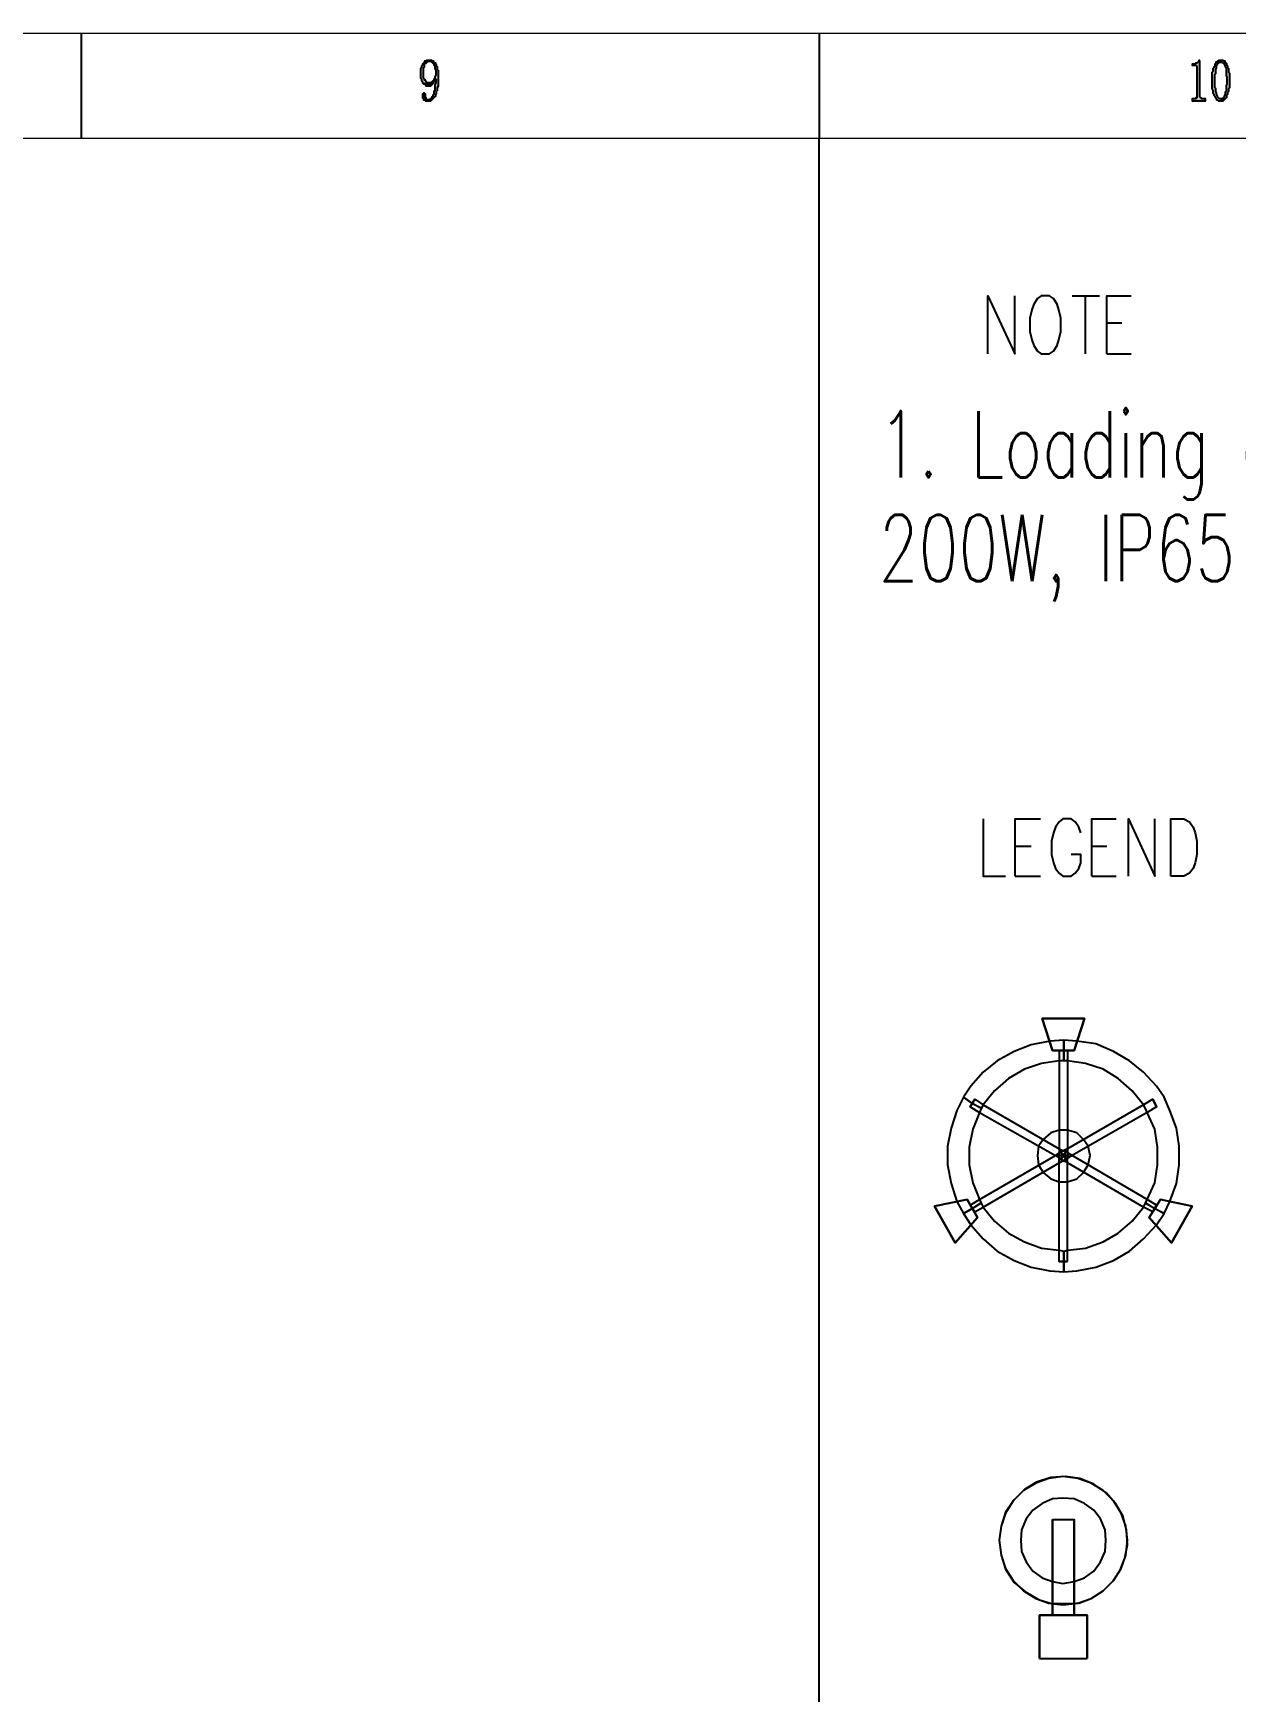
# Model space of a CAD drawing. Header units: inches. Extents: x 35 to 2894, y 23 to 617.
# Drawn here: x 1607.4 to 1721.5, y 459.4 to 616.8 of the extents above; entities that cross this region are included whole.
import ezdxf
from ezdxf.enums import TextEntityAlignment as Align

# ---------------------------------------------------------------- set-up
doc = ezdxf.new("R2010")
doc.units = ezdxf.units.IN
doc.header["$MEASUREMENT"] = 0
doc.layers.add('Layer 1', color=7, linetype='Continuous')
doc.layers.add('LGT1', color=7, linetype='Continuous')
doc.styles.add('HZTXT', font='simplexs.shx', dxfattribs={"width": 0.7, "bigfont": 'hztxt.shx'})

msp = doc.modelspace()

# ---------------------------------------------------------------- hatches: boundary and pattern name
at = {"layer": 'Layer 1'}
for points in [[(1644.98, 614.22), (1644.72, 614.22), (1644.63, 614.14), (1644.54, 614.14), (1644.54, 614.05), (1644.45, 613.96), (1644.36, 613.87), (1644.36, 613.78), (1644.27, 613.69), (1644.27, 613.6), (1644.18, 613.42), (1644.18, 612.53), (1644.27, 612.45), (1644.27, 612.27), (1644.36, 612.18), (1644.36, 612.09), (1644.45, 612), (1644.98, 612.09), (1644.8, 612.09), (1644.72, 612.18), (1644.63, 612.27), (1644.63, 612.36), (1644.54, 612.36), (1644.54, 612.45), (1644.45, 612.53), (1644.45, 613.51), (1644.54, 613.6), (1644.54, 613.87), (1644.63, 613.96), (1644.72, 613.96), (1644.72, 614.05), (1644.8, 614.05), (1644.89, 614.14), (1645.43, 614.14), (1645.34, 614.14), (1645.25, 614.22)], [(1645.43, 614.14), (1644.98, 614.14), (1645.07, 614.14), (1645.16, 614.14), (1645.25, 614.05), (1645.34, 613.96), (1645.43, 613.87), (1645.43, 613.78), (1645.52, 613.69), (1645.52, 613.42), (1645.61, 613.34), (1645.61, 612.8), (1645.52, 612.71), (1645.52, 612.53), (1645.43, 612.45), (1645.61, 612.45), (1645.61, 612.36), (1645.61, 612.09), (1645.52, 611.91), (1645.52, 611.38), (1645.43, 611.29), (1645.43, 611.02), (1645.34, 610.93), (1645.34, 610.84), (1645.25, 610.76), (1645.25, 610.67), (1645.16, 610.58), (1645.07, 610.58), (1644.98, 610.49), (1644.54, 610.49), (1644.63, 610.4), (1645.16, 610.4), (1645.16, 610.49), (1645.25, 610.49), (1645.34, 610.58), (1645.43, 610.67), (1645.52, 610.76), (1645.61, 610.84), (1645.61, 611.02), (1645.69, 611.11), (1645.69, 611.29), (1645.78, 611.38), (1645.78, 611.65), (1645.87, 611.82), (1645.87, 613.25), (1645.78, 613.34), (1645.78, 613.6), (1645.69, 613.69), (1645.69, 613.78), (1645.61, 613.87), (1645.61, 613.96), (1645.52, 613.96), (1645.43, 614.05)], [(1718.11, 614.22), (1718.02, 614.22), (1718.02, 614.14), (1717.93, 614.05), (1717.84, 613.96), (1717.75, 613.96), (1717.67, 613.87), (1717.4, 613.87), (1717.4, 613.78), (1717.75, 613.78), (1717.84, 613.69), (1717.84, 610.67), (1717.75, 610.67), (1717.75, 610.58), (1717.67, 610.58), (1717.58, 610.58), (1717.4, 610.58), (1717.4, 610.4), (1718.64, 610.4), (1718.64, 610.58), (1718.47, 610.58), (1718.29, 610.58), (1718.2, 610.67), (1718.11, 610.76)], [(1719.71, 614.05), (1719.62, 614.05), (1719.62, 613.96), (1719.53, 613.87), (1719.53, 613.69), (1719.44, 613.6), (1719.44, 613.51), (1719.36, 613.42), (1719.36, 613.16), (1719.27, 613.07), (1719.27, 611.56), (1719.36, 611.38), (1719.36, 611.29), (1719.36, 611.11), (1719.44, 611.02), (1719.44, 610.93), (1719.53, 610.84), (1719.53, 610.76), (1719.62, 610.67), (1719.71, 610.58), (1719.71, 610.49), (1719.8, 610.49), (1719.89, 610.4), (1720.33, 610.4), (1720.42, 610.49), (1720.51, 610.58), (1719.98, 610.58), (1719.89, 610.67), (1719.8, 610.76), (1719.8, 610.84), (1719.71, 611.02), (1719.71, 611.11), (1719.62, 611.2), (1719.62, 611.56), (1719.53, 611.65), (1719.53, 612.89), (1719.62, 612.98), (1719.62, 613.42), (1719.71, 613.51), (1719.71, 613.69), (1719.8, 613.87), (1719.89, 613.96), (1719.98, 614.05), (1720.07, 614.05)], [(1720.07, 614.22), (1719.89, 614.22), (1719.89, 614.14), (1719.8, 614.14), (1719.71, 614.05), (1720.25, 614.05), (1720.33, 613.96), (1720.42, 613.96), (1720.42, 613.87), (1720.51, 613.69), (1720.51, 613.6), (1720.6, 613.51), (1720.6, 612.8), (1720.69, 612.71), (1720.69, 612.62), (1720.69, 612.45), (1720.69, 611.91), (1720.6, 611.82), (1720.6, 611.29), (1720.51, 611.2), (1720.51, 611.02), (1720.42, 610.84), (1720.42, 610.76), (1720.33, 610.67), (1720.25, 610.58), (1720.07, 610.58), (1720.51, 610.58), (1720.6, 610.67), (1720.69, 610.76), (1720.69, 610.93), (1720.78, 611.02), (1720.78, 611.2), (1720.87, 611.29), (1720.87, 611.56), (1720.96, 611.65), (1720.96, 612.98), (1720.87, 613.07), (1720.87, 613.42), (1720.78, 613.51), (1720.78, 613.69), (1720.69, 613.78), (1720.69, 613.87), (1720.6, 613.96), (1720.51, 614.05), (1720.51, 614.14), (1720.42, 614.14), (1720.33, 614.22)], [(1645.43, 612.45), (1645.43, 612.36), (1645.34, 612.27), (1645.25, 612.18), (1645.16, 612.09), (1644.98, 612.09), (1644.45, 612), (1644.54, 612), (1644.63, 611.91), (1644.72, 611.82), (1645.16, 611.82), (1645.16, 611.91), (1645.25, 611.91), (1645.34, 612), (1645.43, 612.09), (1645.43, 612.18), (1645.52, 612.27), (1645.52, 612.36), (1645.61, 612.45)], [(1644.45, 611.11), (1644.36, 611.02), (1644.36, 610.67), (1644.45, 610.58), (1644.45, 610.49), (1644.54, 610.49), (1644.89, 610.49), (1644.8, 610.49), (1644.72, 610.58), (1644.72, 610.67), (1644.63, 610.67), (1644.63, 611.02), (1644.54, 611.11)]]:
    msp.add_hatch(color=0, dxfattribs=at).paths.add_polyline_path(points)

# ---------------------------------------------------------------- linework, layer by layer
at = {"layer": 'Layer 1', "color": 5, "lineweight": 15}
msp.add_lwpolyline([(1051.96, 616.81), (1892.03, 616.81), (1892.03, 22.8), (1051.96, 22.8), (1051.96, 616.81)], dxfattribs=at)
at = {"layer": 'Layer 1', "color": 0, "lineweight": -3}
for points in [[(1611.98, 616.81), (1611.98, 606.84)], [(1681.99, 616.81), (1681.99, 606.84)], [(1644.98, 614.22), (1644.72, 614.22), (1644.63, 614.14), (1644.54, 614.14), (1644.54, 614.05), (1644.45, 613.96), (1644.36, 613.87), (1644.36, 613.78), (1644.27, 613.69), (1644.27, 613.6), (1644.18, 613.42), (1644.18, 612.53), (1644.27, 612.45), (1644.27, 612.27), (1644.36, 612.18), (1644.36, 612.09), (1644.45, 612), (1644.98, 612.09), (1644.8, 612.09), (1644.72, 612.18), (1644.63, 612.27), (1644.63, 612.36), (1644.54, 612.36), (1644.54, 612.45), (1644.45, 612.53), (1644.45, 613.51), (1644.54, 613.6), (1644.54, 613.87), (1644.63, 613.96), (1644.72, 613.96), (1644.72, 614.05), (1644.8, 614.05), (1644.89, 614.14), (1645.43, 614.14), (1645.34, 614.14), (1645.25, 614.22), (1644.98, 614.22)], [(1645.43, 614.14), (1644.98, 614.14), (1645.07, 614.14), (1645.16, 614.14), (1645.25, 614.05), (1645.34, 613.96), (1645.43, 613.87), (1645.43, 613.78), (1645.52, 613.69), (1645.52, 613.42), (1645.61, 613.34), (1645.61, 612.8), (1645.52, 612.71), (1645.52, 612.53), (1645.43, 612.45), (1645.61, 612.45), (1645.61, 612.36), (1645.61, 612.09), (1645.52, 611.91), (1645.52, 611.38), (1645.43, 611.29), (1645.43, 611.02), (1645.34, 610.93), (1645.34, 610.84), (1645.25, 610.76), (1645.25, 610.67), (1645.16, 610.58), (1645.07, 610.58), (1644.98, 610.49), (1644.54, 610.49), (1644.63, 610.4), (1645.16, 610.4), (1645.16, 610.49), (1645.25, 610.49), (1645.34, 610.58), (1645.43, 610.67), (1645.52, 610.76), (1645.61, 610.84), (1645.61, 611.02), (1645.69, 611.11), (1645.69, 611.29), (1645.78, 611.38), (1645.78, 611.65), (1645.87, 611.82), (1645.87, 613.25), (1645.78, 613.34), (1645.78, 613.6), (1645.69, 613.69), (1645.69, 613.78), (1645.61, 613.87), (1645.61, 613.96), (1645.52, 613.96), (1645.43, 614.05), (1645.43, 614.14)], [(1718.11, 614.22), (1718.02, 614.22), (1718.02, 614.14), (1717.93, 614.05), (1717.84, 613.96), (1717.75, 613.96), (1717.67, 613.87), (1717.4, 613.87), (1717.4, 613.78), (1717.75, 613.78), (1717.84, 613.69), (1717.84, 610.67), (1717.75, 610.67), (1717.75, 610.58), (1717.67, 610.58), (1717.58, 610.58), (1717.4, 610.58), (1717.4, 610.4), (1718.64, 610.4), (1718.64, 610.58), (1718.47, 610.58), (1718.29, 610.58), (1718.2, 610.67), (1718.11, 610.76), (1718.11, 614.22)], [(1719.71, 614.05), (1719.62, 614.05), (1719.62, 613.96), (1719.53, 613.87), (1719.53, 613.69), (1719.44, 613.6), (1719.44, 613.51), (1719.36, 613.42), (1719.36, 613.16), (1719.27, 613.07), (1719.27, 611.56), (1719.36, 611.38), (1719.36, 611.29), (1719.36, 611.11), (1719.44, 611.02), (1719.44, 610.93), (1719.53, 610.84), (1719.53, 610.76), (1719.62, 610.67), (1719.71, 610.58), (1719.71, 610.49), (1719.8, 610.49), (1719.89, 610.4), (1720.33, 610.4), (1720.42, 610.49), (1720.51, 610.58), (1719.98, 610.58), (1719.89, 610.67), (1719.8, 610.76), (1719.8, 610.84), (1719.71, 611.02), (1719.71, 611.11), (1719.62, 611.2), (1719.62, 611.56), (1719.53, 611.65), (1719.53, 612.89), (1719.62, 612.98), (1719.62, 613.42), (1719.71, 613.51), (1719.71, 613.69), (1719.8, 613.87), (1719.89, 613.96), (1719.98, 614.05), (1720.07, 614.05), (1719.71, 614.05)], [(1720.07, 614.22), (1719.89, 614.22), (1719.89, 614.14), (1719.8, 614.14), (1719.71, 614.05), (1720.25, 614.05), (1720.33, 613.96), (1720.42, 613.96), (1720.42, 613.87), (1720.51, 613.69), (1720.51, 613.6), (1720.6, 613.51), (1720.6, 612.8), (1720.69, 612.71), (1720.69, 612.62), (1720.69, 612.45), (1720.69, 611.91), (1720.6, 611.82), (1720.6, 611.29), (1720.51, 611.2), (1720.51, 611.02), (1720.42, 610.84), (1720.42, 610.76), (1720.33, 610.67), (1720.25, 610.58), (1720.07, 610.58), (1720.51, 610.58), (1720.6, 610.67), (1720.69, 610.76), (1720.69, 610.93), (1720.78, 611.02), (1720.78, 611.2), (1720.87, 611.29), (1720.87, 611.56), (1720.96, 611.65), (1720.96, 612.98), (1720.87, 613.07), (1720.87, 613.42), (1720.78, 613.51), (1720.78, 613.69), (1720.69, 613.78), (1720.69, 613.87), (1720.6, 613.96), (1720.51, 614.05), (1720.51, 614.14), (1720.42, 614.14), (1720.33, 614.22), (1720.07, 614.22)], [(1645.43, 612.45), (1645.43, 612.36), (1645.34, 612.27), (1645.25, 612.18), (1645.16, 612.09), (1644.98, 612.09), (1644.45, 612), (1644.54, 612), (1644.63, 611.91), (1644.72, 611.82), (1645.16, 611.82), (1645.16, 611.91), (1645.25, 611.91), (1645.34, 612), (1645.43, 612.09), (1645.43, 612.18), (1645.52, 612.27), (1645.52, 612.36), (1645.61, 612.45), (1645.43, 612.45)], [(1644.45, 611.11), (1644.36, 611.02), (1644.36, 610.67), (1644.45, 610.58), (1644.45, 610.49), (1644.54, 610.49), (1644.89, 610.49), (1644.8, 610.49), (1644.72, 610.58), (1644.72, 610.67), (1644.63, 610.67), (1644.63, 611.02), (1644.54, 611.11), (1644.45, 611.11)], [(1681.99, 254.82), (1681.99, 606.84)], [(1697.99, 586.38), (1697.99, 591.89), (1700.57, 586.38), (1700.57, 591.89)], [(1703.06, 591.89), (1702.7, 591.63), (1702.35, 591.09), (1702.17, 590.56), (1701.99, 589.76), (1701.99, 588.51), (1702.17, 587.71), (1702.35, 587.18), (1702.7, 586.64), (1703.06, 586.38), (1703.86, 586.38), (1704.22, 586.64), (1704.57, 587.18), (1704.75, 587.71), (1704.93, 588.51), (1704.93, 589.76), (1704.75, 590.56), (1704.57, 591.09), (1704.22, 591.63), (1703.86, 591.89), (1703.06, 591.89)], [(1706, 591.89), (1708.58, 591.89)], [(1707.24, 591.89), (1707.24, 586.38)], [(1709.29, 586.38), (1709.29, 591.89), (1711.6, 591.89)], [(1709.29, 589.31), (1710.71, 589.31)], [(1709.29, 586.38), (1711.6, 586.38)], [(1697.56, 542.26), (1697.56, 536.83), (1699.69, 536.83)], [(1700.58, 536.83), (1700.58, 542.26), (1702.99, 542.26)], [(1706.81, 540.93), (1706.63, 541.46), (1706.28, 541.99), (1705.92, 542.26), (1705.12, 542.26), (1704.77, 541.99), (1704.41, 541.46), (1704.23, 540.93), (1704.05, 540.13), (1704.05, 538.88), (1704.23, 538.08), (1704.41, 537.55), (1704.77, 537.1), (1705.12, 536.83), (1705.92, 536.83), (1706.28, 537.1), (1706.63, 537.55), (1706.81, 538.08), (1706.81, 538.88), (1705.92, 538.88)], [(1707.88, 536.83), (1707.88, 542.26), (1710.19, 542.26)], [(1711.35, 536.83), (1711.35, 542.26), (1713.84, 536.83), (1713.84, 542.26)], [(1715.35, 536.83), (1715.35, 542.26), (1716.6, 542.26), (1717.13, 541.99), (1717.49, 541.46), (1717.67, 540.93), (1717.84, 540.13), (1717.84, 538.88), (1717.67, 538.08), (1717.49, 537.55), (1717.13, 537.1), (1716.6, 536.83), (1715.35, 536.83)], [(1700.58, 539.68), (1702.1, 539.68)], [(1707.88, 539.68), (1709.3, 539.68)], [(1700.58, 536.83), (1702.99, 536.83)], [(1707.88, 536.83), (1710.19, 536.83)]]:
    msp.add_lwpolyline(points, dxfattribs=at)
at = {"layer": 'Layer 1', "lineweight": 0}
for points in [[(1644.98, 614.22), (1644.72, 614.22), (1644.63, 614.14), (1644.54, 614.14), (1644.54, 614.05), (1644.45, 613.96), (1644.36, 613.87), (1644.36, 613.78), (1644.27, 613.69), (1644.27, 613.6), (1644.18, 613.42), (1644.18, 612.53), (1644.27, 612.45), (1644.27, 612.27), (1644.36, 612.18), (1644.36, 612.09), (1644.45, 612), (1644.98, 612.09), (1644.8, 612.09), (1644.72, 612.18), (1644.63, 612.27), (1644.63, 612.36), (1644.54, 612.36), (1644.54, 612.45), (1644.45, 612.53), (1644.45, 613.51), (1644.54, 613.6), (1644.54, 613.87), (1644.63, 613.96), (1644.72, 613.96), (1644.72, 614.05), (1644.8, 614.05), (1644.89, 614.14), (1645.43, 614.14), (1645.34, 614.14), (1645.25, 614.22), (1644.98, 614.22)], [(1645.43, 614.14), (1644.98, 614.14), (1645.07, 614.14), (1645.16, 614.14), (1645.25, 614.05), (1645.34, 613.96), (1645.43, 613.87), (1645.43, 613.78), (1645.52, 613.69), (1645.52, 613.42), (1645.61, 613.34), (1645.61, 612.8), (1645.52, 612.71), (1645.52, 612.53), (1645.43, 612.45), (1645.61, 612.45), (1645.61, 612.36), (1645.61, 612.09), (1645.52, 611.91), (1645.52, 611.38), (1645.43, 611.29), (1645.43, 611.02), (1645.34, 610.93), (1645.34, 610.84), (1645.25, 610.76), (1645.25, 610.67), (1645.16, 610.58), (1645.07, 610.58), (1644.98, 610.49), (1644.54, 610.49), (1644.63, 610.4), (1645.16, 610.4), (1645.16, 610.49), (1645.25, 610.49), (1645.34, 610.58), (1645.43, 610.67), (1645.52, 610.76), (1645.61, 610.84), (1645.61, 611.02), (1645.69, 611.11), (1645.69, 611.29), (1645.78, 611.38), (1645.78, 611.65), (1645.87, 611.82), (1645.87, 613.25), (1645.78, 613.34), (1645.78, 613.6), (1645.69, 613.69), (1645.69, 613.78), (1645.61, 613.87), (1645.61, 613.96), (1645.52, 613.96), (1645.43, 614.05), (1645.43, 614.14)], [(1718.11, 614.22), (1718.02, 614.22), (1718.02, 614.14), (1717.93, 614.05), (1717.84, 613.96), (1717.75, 613.96), (1717.67, 613.87), (1717.4, 613.87), (1717.4, 613.78), (1717.75, 613.78), (1717.84, 613.69), (1717.84, 610.67), (1717.75, 610.67), (1717.75, 610.58), (1717.67, 610.58), (1717.58, 610.58), (1717.4, 610.58), (1717.4, 610.4), (1718.64, 610.4), (1718.64, 610.58), (1718.47, 610.58), (1718.29, 610.58), (1718.2, 610.67), (1718.11, 610.76), (1718.11, 614.22)], [(1719.71, 614.05), (1719.62, 614.05), (1719.62, 613.96), (1719.53, 613.87), (1719.53, 613.69), (1719.44, 613.6), (1719.44, 613.51), (1719.36, 613.42), (1719.36, 613.16), (1719.27, 613.07), (1719.27, 611.56), (1719.36, 611.38), (1719.36, 611.29), (1719.36, 611.11), (1719.44, 611.02), (1719.44, 610.93), (1719.53, 610.84), (1719.53, 610.76), (1719.62, 610.67), (1719.71, 610.58), (1719.71, 610.49), (1719.8, 610.49), (1719.89, 610.4), (1720.33, 610.4), (1720.42, 610.49), (1720.51, 610.58), (1719.98, 610.58), (1719.89, 610.67), (1719.8, 610.76), (1719.8, 610.84), (1719.71, 611.02), (1719.71, 611.11), (1719.62, 611.2), (1719.62, 611.56), (1719.53, 611.65), (1719.53, 612.89), (1719.62, 612.98), (1719.62, 613.42), (1719.71, 613.51), (1719.71, 613.69), (1719.8, 613.87), (1719.89, 613.96), (1719.98, 614.05), (1720.07, 614.05), (1719.71, 614.05)], [(1720.07, 614.22), (1719.89, 614.22), (1719.89, 614.14), (1719.8, 614.14), (1719.71, 614.05), (1720.25, 614.05), (1720.33, 613.96), (1720.42, 613.96), (1720.42, 613.87), (1720.51, 613.69), (1720.51, 613.6), (1720.6, 613.51), (1720.6, 612.8), (1720.69, 612.71), (1720.69, 612.62), (1720.69, 612.45), (1720.69, 611.91), (1720.6, 611.82), (1720.6, 611.29), (1720.51, 611.2), (1720.51, 611.02), (1720.42, 610.84), (1720.42, 610.76), (1720.33, 610.67), (1720.25, 610.58), (1720.07, 610.58), (1720.51, 610.58), (1720.6, 610.67), (1720.69, 610.76), (1720.69, 610.93), (1720.78, 611.02), (1720.78, 611.2), (1720.87, 611.29), (1720.87, 611.56), (1720.96, 611.65), (1720.96, 612.98), (1720.87, 613.07), (1720.87, 613.42), (1720.78, 613.51), (1720.78, 613.69), (1720.69, 613.78), (1720.69, 613.87), (1720.6, 613.96), (1720.51, 614.05), (1720.51, 614.14), (1720.42, 614.14), (1720.33, 614.22), (1720.07, 614.22)], [(1645.43, 612.45), (1645.43, 612.36), (1645.34, 612.27), (1645.25, 612.18), (1645.16, 612.09), (1644.98, 612.09), (1644.45, 612), (1644.54, 612), (1644.63, 611.91), (1644.72, 611.82), (1645.16, 611.82), (1645.16, 611.91), (1645.25, 611.91), (1645.34, 612), (1645.43, 612.09), (1645.43, 612.18), (1645.52, 612.27), (1645.52, 612.36), (1645.61, 612.45), (1645.43, 612.45)], [(1644.45, 611.11), (1644.36, 611.02), (1644.36, 610.67), (1644.45, 610.58), (1644.45, 610.49), (1644.54, 610.49), (1644.89, 610.49), (1644.8, 610.49), (1644.72, 610.58), (1644.72, 610.67), (1644.63, 610.67), (1644.63, 611.02), (1644.54, 611.11), (1644.45, 611.11)]]:
    msp.add_lwpolyline(points, dxfattribs=at)
at = {"layer": 'Layer 1', "color": 0, "lineweight": 9}
msp.add_lwpolyline([(1061.92, 606.84), (1882.07, 606.84), (1882.07, 32.77), (1061.92, 32.77), (1061.92, 606.84)], dxfattribs=at)
at = {"layer": 'Layer 1', "color": 1, "lineweight": -3}
for points in [[(1703.88, 521.18), (1702.1, 520.82), (1700.5, 520.2), (1698.89, 519.31), (1697.56, 518.24), (1696.4, 516.91)], [(1705.21, 521.27), (1703.88, 521.18)], [(1706.46, 521.18), (1705.21, 521.27)], [(1714.02, 516.91), (1712.77, 518.24), (1711.44, 519.31), (1709.93, 520.2), (1708.24, 520.91), (1706.46, 521.18)], [(1704.77, 520.29), (1704.77, 510.32)], [(1705.57, 520.29), (1705.57, 510.32)], [(1705.21, 519.31), (1704.77, 519.31), (1703.08, 519.04), (1701.47, 518.51), (1699.96, 517.62), (1698.63, 516.46), (1697.56, 515.13), (1697.38, 514.77)], [(1712.95, 514.77), (1712.77, 515.13), (1711.7, 516.46), (1710.37, 517.62), (1708.95, 518.51), (1707.26, 519.04), (1705.57, 519.31), (1705.21, 519.31)], [(1696.4, 516.91), (1695.69, 515.84)], [(1714.73, 515.84), (1714.02, 516.91)], [(1695.69, 515.84), (1695.07, 514.59)], [(1697.38, 514.77), (1697.2, 514.41), (1696.58, 512.81), (1696.23, 511.12), (1696.23, 509.43), (1696.58, 507.74), (1697.2, 506.14), (1697.38, 505.79)], [(1696.31, 514.95), (1697.2, 514.41), (1704.41, 510.32), (1704.94, 509.97)], [(1696.76, 515.66), (1697.56, 515.13), (1704.77, 510.95), (1705.39, 510.68)], [(1713.66, 515.66), (1712.77, 515.13), (1705.57, 510.95), (1704.94, 510.68)], [(1714.02, 514.95), (1713.13, 514.41), (1706.01, 510.32), (1705.39, 509.97)], [(1712.95, 505.79), (1713.13, 506.14), (1713.84, 507.74), (1714.11, 509.43), (1714.11, 511.12), (1713.84, 512.81), (1713.13, 514.41), (1712.95, 514.77)], [(1715.26, 514.59), (1714.73, 515.84)], [(1695.07, 514.59), (1694.53, 512.9), (1694.18, 511.21), (1694.18, 509.43), (1694.53, 507.65), (1695.07, 505.96)], [(1715.26, 505.96), (1715.89, 507.65), (1716.15, 509.43), (1716.15, 511.21), (1715.89, 512.9), (1715.26, 514.59)], [(1707.7, 510.32), (1707.52, 511.21), (1707.08, 511.84), (1706.46, 512.46), (1705.57, 512.73), (1704.77, 512.73), (1703.97, 512.46), (1703.25, 511.84), (1702.81, 511.21), (1702.72, 510.32), (1702.81, 509.43), (1703.25, 508.72), (1703.97, 508.1), (1704.77, 507.83), (1705.57, 507.83), (1706.46, 508.1), (1707.08, 508.72), (1707.52, 509.43), (1707.7, 510.32)], [(1703.25, 511.84), (1702.81, 511.21)], [(1704.77, 512.73), (1703.97, 512.46), (1703.25, 511.84)], [(1705.57, 512.73), (1704.77, 512.73)], [(1707.08, 511.84), (1706.46, 512.46), (1705.57, 512.73)], [(1707.52, 511.21), (1707.08, 511.84)], [(1696.31, 505.61), (1697.2, 506.14), (1704.41, 510.32), (1704.94, 510.68)], [(1696.76, 504.99), (1697.56, 505.43), (1704.77, 509.61), (1705.39, 509.97)], [(1702.81, 511.21), (1702.72, 510.32), (1702.81, 509.43)], [(1705.65, 510.32), (1705.57, 510.68), (1705.21, 510.77), (1704.85, 510.68), (1704.68, 510.32), (1704.85, 509.97), (1705.21, 509.79), (1705.57, 509.97), (1705.65, 510.32), (1705.57, 510.68), (1705.21, 510.77), (1704.85, 510.68), (1704.68, 510.32), (1704.85, 509.97), (1705.21, 509.79), (1705.57, 509.97), (1705.65, 510.32)], [(1704.77, 500.27), (1704.77, 510.32)], [(1713.66, 504.99), (1712.77, 505.43), (1705.57, 509.61), (1704.94, 509.97)], [(1714.02, 505.61), (1713.13, 506.14), (1706.01, 510.32), (1705.39, 510.68)], [(1705.57, 500.27), (1705.57, 510.32)], [(1707.52, 509.43), (1707.7, 510.32), (1707.52, 511.21)], [(1702.81, 509.43), (1703.25, 508.72)], [(1703.25, 508.72), (1703.97, 508.1), (1704.77, 507.83)], [(1705.57, 507.83), (1706.46, 508.1), (1707.08, 508.72)], [(1707.08, 508.72), (1707.52, 509.43)], [(1704.77, 507.83), (1705.21, 507.83)], [(1705.21, 507.83), (1705.57, 507.83)], [(1695.07, 505.96), (1695.69, 504.81)], [(1697.38, 505.79), (1697.56, 505.43), (1698.63, 504.1), (1699.96, 502.94), (1701.47, 502.14), (1703.08, 501.52), (1704.77, 501.34), (1705.21, 501.25)], [(1705.21, 501.25), (1705.57, 501.34), (1707.26, 501.52), (1708.95, 502.14), (1710.37, 502.94), (1711.7, 504.1), (1712.77, 505.43), (1712.95, 505.79)], [(1714.73, 504.81), (1713.84, 505.25), (1713.04, 505.79), (1712.95, 505.79), (1714.73, 504.81), (1713.84, 505.25), (1713.04, 505.79), (1712.95, 505.79), (1714.73, 504.81)], [(1714.73, 504.81), (1715.26, 505.96)], [(1695.69, 504.81), (1696.4, 503.74)], [(1696.4, 503.74), (1697.56, 502.41), (1698.89, 501.25), (1700.5, 500.36), (1702.1, 499.74), (1703.88, 499.38)], [(1706.46, 499.38), (1708.24, 499.74), (1709.93, 500.36), (1711.44, 501.25), (1712.77, 502.41), (1714.02, 503.74)], [(1714.02, 503.74), (1714.73, 504.81)], [(1703.88, 499.38), (1705.21, 499.29)], [(1705.21, 499.29), (1706.46, 499.38)], [(1711.26, 473.37), (1711.17, 474.79), (1710.81, 476.13), (1710.1, 477.29), (1709.21, 478.35), (1708.06, 479.15), (1706.72, 479.69), (1705.39, 479.87), (1703.97, 479.78), (1702.63, 479.33), (1701.47, 478.62), (1700.5, 477.64), (1699.69, 476.48), (1699.25, 475.15), (1699.07, 473.82)], [(1711.26, 473.82), (1711.08, 475.15), (1710.64, 476.4), (1709.93, 477.55), (1708.95, 478.53), (1707.79, 479.24), (1706.54, 479.69), (1705.12, 479.87), (1703.79, 479.69), (1702.54, 479.24), (1701.38, 478.53), (1700.41, 477.55), (1699.69, 476.4), (1699.25, 475.15), (1699.07, 473.82), (1699.25, 472.39), (1699.69, 471.15), (1700.41, 469.99), (1701.38, 469.01), (1702.54, 468.3), (1703.79, 467.86), (1705.12, 467.68), (1706.54, 467.86), (1707.79, 468.3), (1708.95, 469.01), (1709.93, 469.99), (1710.64, 471.15), (1711.08, 472.39), (1711.26, 473.82)], [(1709.21, 473.82), (1709.12, 474.79), (1708.68, 475.86), (1708.06, 476.66), (1707.17, 477.29), (1706.19, 477.73), (1705.12, 477.82), (1704.14, 477.73), (1703.16, 477.29), (1702.27, 476.66), (1701.65, 475.86), (1701.21, 474.79), (1701.12, 473.82), (1701.21, 472.75), (1701.65, 471.77), (1702.27, 470.88), (1703.16, 470.26), (1704.14, 469.9), (1705.12, 469.72), (1706.19, 469.9), (1707.17, 470.26), (1708.06, 470.88), (1708.68, 471.77), (1709.12, 472.75), (1709.21, 473.82)], [(1704.14, 475.77), (1704.14, 466.7)], [(1706.19, 466.7), (1704.14, 466.7), (1704.14, 475.77)], [(1706.19, 466.7), (1706.19, 475.77), (1706.19, 467.32), (1706.19, 466.7), (1704.14, 466.7)], [(1704.14, 475.77), (1706.19, 475.77)], [(1704.14, 475.77), (1706.19, 475.77)], [(1699.07, 473.82), (1699.25, 472.39), (1699.69, 471.06), (1700.5, 469.81), (1701.56, 468.92), (1702.81, 468.21), (1704.14, 467.77)], [(1706.63, 467.86), (1707.79, 468.3), (1708.95, 469.01), (1709.84, 469.9), (1710.55, 470.97), (1710.99, 472.13), (1711.26, 473.37)], [(1706.63, 467.86), (1706.19, 467.77), (1704.14, 467.77)], [(1702.9, 462.61), (1702.9, 466.7), (1707.43, 466.7), (1707.43, 462.61)], [(1702.9, 466.7), (1702.9, 462.61)], [(1707.43, 466.7), (1702.9, 466.7)], [(1707.43, 462.61), (1707.43, 466.7)], [(1702.9, 462.61), (1707.43, 462.61)], [(1702.9, 462.61), (1707.43, 462.61)]]:
    msp.add_lwpolyline(points, dxfattribs=at)
for points, knots in [([(1704.14, 520.29), (1704.14, 520.29), (1703.16, 523.31), (1703.16, 523.31), (1703.16, 523.31), (1704.14, 520.29), (1704.14, 520.29)], [0, 0, 0, 0, 1, 1, 1, 2, 2, 2, 2]), ([(1703.16, 523.31), (1703.16, 523.31), (1707.17, 523.31), (1707.17, 523.31), (1707.17, 523.31), (1703.16, 523.31), (1703.16, 523.31)], [0, 0, 0, 0, 1, 1, 1, 2, 2, 2, 2]), ([(1707.17, 523.31), (1707.17, 523.31), (1703.16, 523.31), (1703.16, 523.31), (1703.16, 523.31), (1707.17, 523.31), (1707.17, 523.31)], [0, 0, 0, 0, 1, 1, 1, 2, 2, 2, 2]), ([(1703.16, 523.31), (1703.16, 523.31), (1704.14, 520.29), (1704.14, 520.29), (1704.14, 520.29), (1703.16, 523.31), (1703.16, 523.31)], [0, 0, 0, 0, 1, 1, 1, 2, 2, 2, 2]), ([(1706.19, 520.29), (1706.19, 520.29), (1707.17, 523.31), (1707.17, 523.31), (1707.17, 523.31), (1706.19, 520.29), (1706.19, 520.29)], [0, 0, 0, 0, 1, 1, 1, 2, 2, 2, 2]), ([(1707.17, 523.31), (1707.17, 523.31), (1706.19, 520.29), (1706.19, 520.29), (1706.19, 520.29), (1707.17, 523.31), (1707.17, 523.31)], [0, 0, 0, 0, 1, 1, 1, 2, 2, 2, 2]), ([(1705.21, 521.27), (1705.21, 521.27), (1705.21, 519.31), (1705.21, 519.31), (1705.21, 519.31), (1705.21, 521.27), (1705.21, 521.27), (1705.21, 521.27), (1705.21, 519.31), (1705.21, 519.31), (1705.21, 519.31), (1705.21, 521.27), (1705.21, 521.27)], [0, 0, 0, 0, 1, 1, 1, 2, 2, 2, 3, 3, 3, 4, 4, 4, 4]), ([(1704.14, 520.29), (1704.14, 520.29), (1706.19, 520.29), (1706.19, 520.29), (1706.19, 520.29), (1704.14, 520.29), (1704.14, 520.29)], [0, 0, 0, 0, 1, 1, 1, 2, 2, 2, 2]), ([(1706.19, 520.29), (1706.19, 520.29), (1704.14, 520.29), (1704.14, 520.29), (1704.14, 520.29), (1706.19, 520.29), (1706.19, 520.29)], [0, 0, 0, 0, 1, 1, 1, 2, 2, 2, 2]), ([(1705.21, 520.29), (1705.21, 520.29), (1705.57, 520.29), (1705.57, 520.29), (1705.57, 520.29), (1704.77, 520.29), (1704.77, 520.29), (1704.77, 520.29), (1705.57, 520.29), (1705.57, 520.29), (1705.57, 520.29), (1704.77, 520.29), (1704.77, 520.29), (1704.77, 520.29), (1705.21, 520.29), (1705.21, 520.29)], [0, 0, 0, 0, 1, 1, 1, 2, 2, 2, 3, 3, 3, 4, 4, 4, 5, 5, 5, 5]), ([(1696.49, 515.3), (1696.49, 515.3), (1697.38, 514.77), (1697.38, 514.77), (1697.38, 514.77), (1697.29, 514.86), (1697.29, 514.86), (1697.29, 514.86), (1696.49, 515.3), (1696.49, 515.3), (1696.49, 515.3), (1695.69, 515.84), (1695.69, 515.84), (1695.69, 515.84), (1696.49, 515.3), (1696.49, 515.3), (1696.49, 515.3), (1697.38, 514.77), (1697.38, 514.77), (1697.38, 514.77), (1697.29, 514.86), (1697.29, 514.86), (1697.29, 514.86), (1696.49, 515.3), (1696.49, 515.3), (1696.49, 515.3), (1695.69, 515.84), (1695.69, 515.84), (1695.69, 515.84), (1696.49, 515.3), (1696.49, 515.3)], [0, 0, 0, 0, 1, 1, 1, 2, 2, 2, 3, 3, 3, 4, 4, 4, 5, 5, 5, 6, 6, 6, 7, 7, 7, 8, 8, 8, 9, 9, 9, 10, 10, 10, 10]), ([(1696.76, 515.66), (1696.76, 515.66), (1696.31, 514.95), (1696.31, 514.95), (1696.31, 514.95), (1696.76, 515.66), (1696.76, 515.66)], [0, 0, 0, 0, 1, 1, 1, 2, 2, 2, 2]), ([(1713.66, 515.66), (1713.66, 515.66), (1714.02, 514.95), (1714.02, 514.95), (1714.02, 514.95), (1713.66, 515.66), (1713.66, 515.66)], [0, 0, 0, 0, 1, 1, 1, 2, 2, 2, 2]), ([(1705.21, 510.32), (1705.21, 510.32), (1704.94, 510.68), (1704.94, 510.68), (1704.94, 510.68), (1705.39, 509.97), (1705.39, 509.97), (1705.39, 509.97), (1705.21, 510.32), (1705.21, 510.32), (1705.21, 510.32), (1705.39, 509.97), (1705.39, 509.97), (1705.39, 509.97), (1704.94, 510.68), (1704.94, 510.68), (1704.94, 510.68), (1705.21, 510.32), (1705.21, 510.32), (1705.21, 510.32), (1704.94, 509.97), (1704.94, 509.97), (1704.94, 509.97), (1705.39, 510.68), (1705.39, 510.68), (1705.39, 510.68), (1705.21, 510.32), (1705.21, 510.32), (1705.21, 510.32), (1705.39, 510.68), (1705.39, 510.68), (1705.39, 510.68), (1704.94, 509.97), (1704.94, 509.97), (1704.94, 509.97), (1705.21, 510.32), (1705.21, 510.32), (1705.21, 510.32), (1705.57, 510.32), (1705.57, 510.32), (1705.57, 510.32), (1704.77, 510.32), (1704.77, 510.32), (1704.77, 510.32), (1705.21, 510.32), (1705.21, 510.32), (1705.21, 510.32), (1704.77, 510.32), (1704.77, 510.32), (1704.77, 510.32), (1705.57, 510.32), (1705.57, 510.32), (1705.57, 510.32), (1705.21, 510.32), (1705.21, 510.32)], [0, 0, 0, 0, 1, 1, 1, 2, 2, 2, 3, 3, 3, 4, 4, 4, 5, 5, 5, 6, 6, 6, 7, 7, 7, 8, 8, 8, 9, 9, 9, 10, 10, 10, 11, 11, 11, 12, 12, 12, 13, 13, 13, 14, 14, 14, 15, 15, 15, 16, 16, 16, 17, 17, 17, 18, 18, 18, 18]), ([(1692.93, 505.52), (1692.93, 505.52), (1696.05, 506.14), (1696.05, 506.14), (1696.05, 506.14), (1692.93, 505.52), (1692.93, 505.52)], [0, 0, 0, 0, 1, 1, 1, 2, 2, 2, 2]), ([(1696.05, 506.14), (1696.05, 506.14), (1692.93, 505.52), (1692.93, 505.52), (1692.93, 505.52), (1696.05, 506.14), (1696.05, 506.14)], [0, 0, 0, 0, 1, 1, 1, 2, 2, 2, 2]), ([(1694.89, 502.05), (1694.89, 502.05), (1692.93, 505.52), (1692.93, 505.52), (1692.93, 505.52), (1694.89, 502.05), (1694.89, 502.05)], [0, 0, 0, 0, 1, 1, 1, 2, 2, 2, 2]), ([(1692.93, 505.52), (1692.93, 505.52), (1694.89, 502.05), (1694.89, 502.05), (1694.89, 502.05), (1692.93, 505.52), (1692.93, 505.52)], [0, 0, 0, 0, 1, 1, 1, 2, 2, 2, 2]), ([(1696.49, 505.25), (1696.49, 505.25), (1697.38, 505.79), (1697.38, 505.79), (1697.38, 505.79), (1697.29, 505.79), (1697.29, 505.79), (1697.29, 505.79), (1696.49, 505.25), (1696.49, 505.25), (1696.49, 505.25), (1695.69, 504.81), (1695.69, 504.81), (1695.69, 504.81), (1696.49, 505.25), (1696.49, 505.25), (1696.49, 505.25), (1697.38, 505.79), (1697.38, 505.79), (1697.38, 505.79), (1697.29, 505.79), (1697.29, 505.79), (1697.29, 505.79), (1696.49, 505.25), (1696.49, 505.25), (1696.49, 505.25), (1695.69, 504.81), (1695.69, 504.81), (1695.69, 504.81), (1696.49, 505.25), (1696.49, 505.25)], [0, 0, 0, 0, 1, 1, 1, 2, 2, 2, 3, 3, 3, 4, 4, 4, 5, 5, 5, 6, 6, 6, 7, 7, 7, 8, 8, 8, 9, 9, 9, 10, 10, 10, 10]), ([(1696.05, 506.14), (1696.05, 506.14), (1697.03, 504.45), (1697.03, 504.45), (1697.03, 504.45), (1696.05, 506.14), (1696.05, 506.14)], [0, 0, 0, 0, 1, 1, 1, 2, 2, 2, 2]), ([(1697.03, 504.45), (1697.03, 504.45), (1696.05, 506.14), (1696.05, 506.14), (1696.05, 506.14), (1697.03, 504.45), (1697.03, 504.45)], [0, 0, 0, 0, 1, 1, 1, 2, 2, 2, 2]), ([(1696.76, 504.99), (1696.76, 504.99), (1696.31, 505.61), (1696.31, 505.61), (1696.31, 505.61), (1696.76, 504.99), (1696.76, 504.99)], [0, 0, 0, 0, 1, 1, 1, 2, 2, 2, 2]), ([(1713.31, 504.45), (1713.31, 504.45), (1714.37, 506.14), (1714.37, 506.14), (1714.37, 506.14), (1713.31, 504.45), (1713.31, 504.45)], [0, 0, 0, 0, 1, 1, 1, 2, 2, 2, 2]), ([(1714.37, 506.14), (1714.37, 506.14), (1717.4, 505.52), (1717.4, 505.52), (1717.4, 505.52), (1714.37, 506.14), (1714.37, 506.14), (1714.37, 506.14), (1713.31, 504.45), (1713.31, 504.45), (1713.31, 504.45), (1714.37, 506.14), (1714.37, 506.14)], [0, 0, 0, 0, 1, 1, 1, 2, 2, 2, 3, 3, 3, 4, 4, 4, 4]), ([(1714.02, 505.61), (1714.02, 505.61), (1713.66, 504.99), (1713.66, 504.99), (1713.66, 504.99), (1714.02, 505.61), (1714.02, 505.61)], [0, 0, 0, 0, 1, 1, 1, 2, 2, 2, 2]), ([(1717.4, 505.52), (1717.4, 505.52), (1714.37, 506.14), (1714.37, 506.14), (1714.37, 506.14), (1717.4, 505.52), (1717.4, 505.52), (1717.4, 505.52), (1715.44, 502.05), (1715.44, 502.05), (1715.44, 502.05), (1717.4, 505.52), (1717.4, 505.52)], [0, 0, 0, 0, 1, 1, 1, 2, 2, 2, 3, 3, 3, 4, 4, 4, 4]), ([(1694.89, 502.05), (1694.89, 502.05), (1697.03, 504.45), (1697.03, 504.45), (1697.03, 504.45), (1694.89, 502.05), (1694.89, 502.05)], [0, 0, 0, 0, 1, 1, 1, 2, 2, 2, 2]), ([(1697.03, 504.45), (1697.03, 504.45), (1694.89, 502.05), (1694.89, 502.05), (1694.89, 502.05), (1697.03, 504.45), (1697.03, 504.45)], [0, 0, 0, 0, 1, 1, 1, 2, 2, 2, 2]), ([(1713.31, 504.45), (1713.31, 504.45), (1715.44, 502.05), (1715.44, 502.05), (1715.44, 502.05), (1713.31, 504.45), (1713.31, 504.45)], [0, 0, 0, 0, 1, 1, 1, 2, 2, 2, 2]), ([(1715.44, 502.05), (1715.44, 502.05), (1713.31, 504.45), (1713.31, 504.45), (1713.31, 504.45), (1715.44, 502.05), (1715.44, 502.05)], [0, 0, 0, 0, 1, 1, 1, 2, 2, 2, 2]), ([(1705.21, 499.29), (1705.21, 499.29), (1705.21, 501.25), (1705.21, 501.25), (1705.21, 501.25), (1705.21, 499.29), (1705.21, 499.29), (1705.21, 499.29), (1705.21, 501.25), (1705.21, 501.25), (1705.21, 501.25), (1705.21, 499.29), (1705.21, 499.29)], [0, 0, 0, 0, 1, 1, 1, 2, 2, 2, 3, 3, 3, 4, 4, 4, 4]), ([(1705.57, 500.27), (1705.57, 500.27), (1704.77, 500.27), (1704.77, 500.27), (1704.77, 500.27), (1705.57, 500.27), (1705.57, 500.27)], [0, 0, 0, 0, 1, 1, 1, 2, 2, 2, 2])]:
    msp.add_open_spline(points, degree=3, knots=knots, dxfattribs=at)

# ---------------------------------------------------------------- texts
at = {"layer": 'LGT1', "color": 7, "lineweight": -3, "style": 'HZTXT', "width": 0.7}
for s, p in [('1. Loading arm shed lights (02-L-0125 & 02-L-0126)', (1687.65, 577.8)), ('200W, IP65', (1687.65, 567.95))]:
    msp.add_text(s, height=6.3, dxfattribs=at).set_placement(p, align=Align.MIDDLE_LEFT)

doc.saveas('drawing.dxf')
